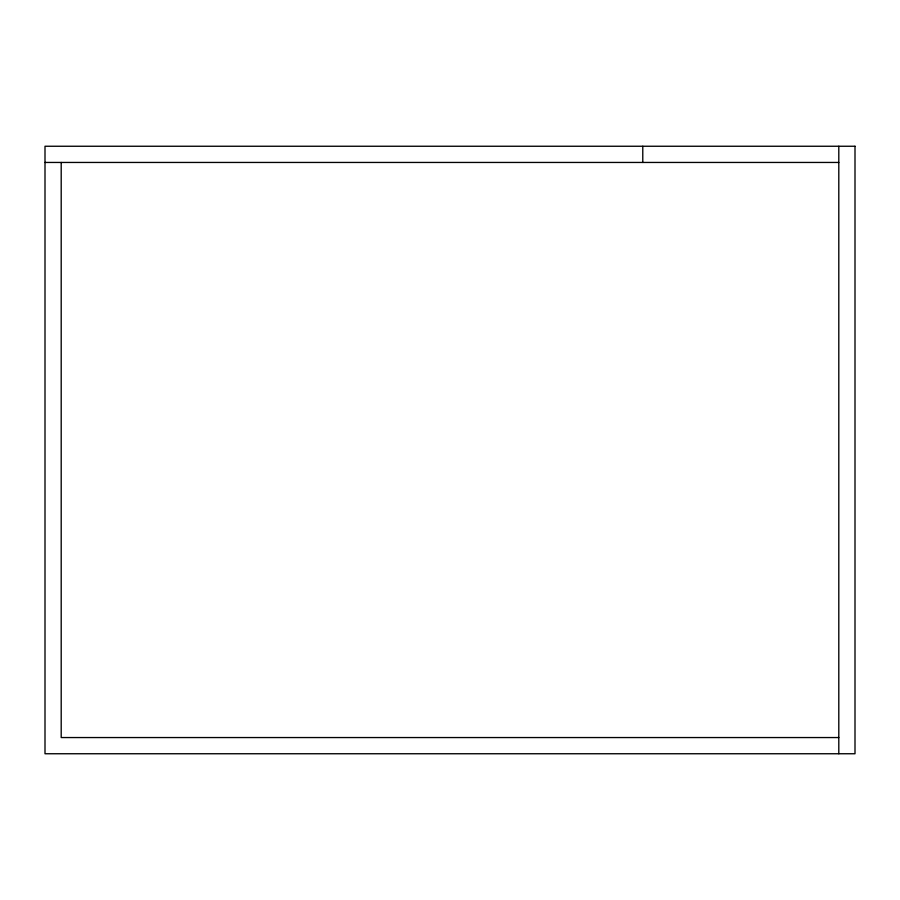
<?xml version="1.0" encoding="UTF-8"?>
<svg xmlns="http://www.w3.org/2000/svg" width="900" height="900" viewBox="0 0 900 900"><rect width="100%" height="100%" fill="white"/><g stroke="black" fill="none" stroke-linecap="round" stroke-linejoin="round"><path stroke-width="1.35" d="M45 162.45L838.8 162.45M838.8 737.55L61.2 737.55L61.2 162.45M838.8 146.25L838.8 753.75M642.78 146.25L642.78 162.45M855 146.25L45 146.25L45 753.75L855 753.75L855 146.25"/></g></svg>
